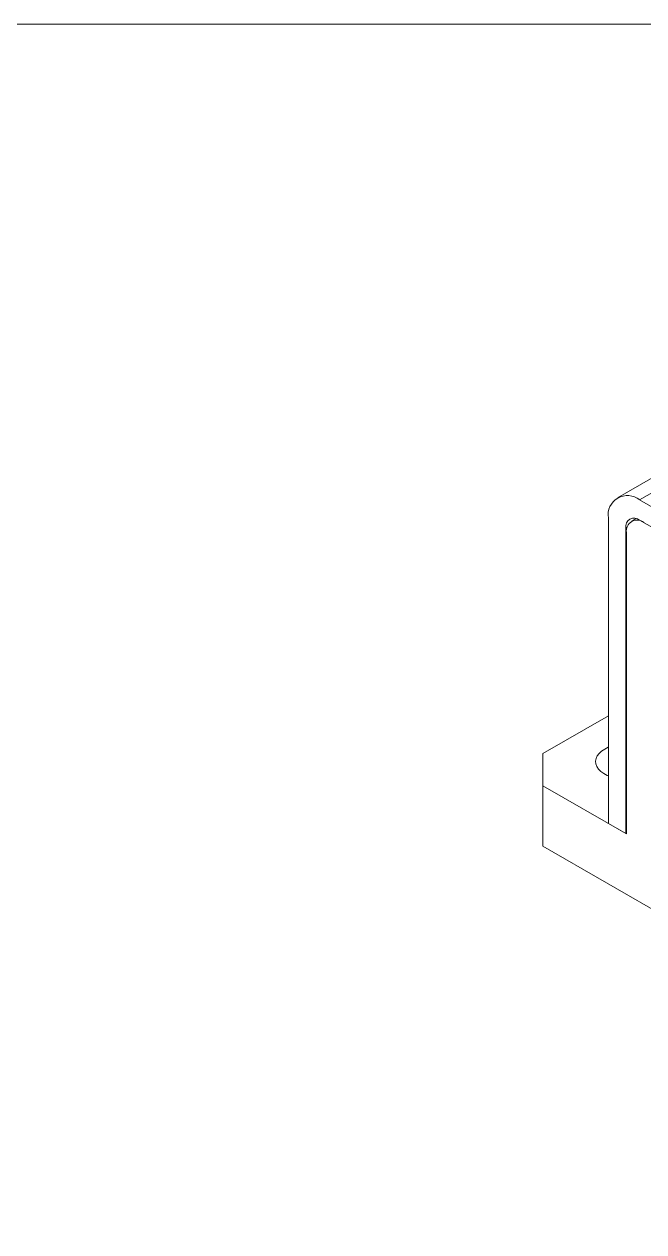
# Model space of a CAD drawing. Header units: inches. Extents: x 0.1 to 10.9, y 0 to 8.5.
# Drawn here: x 6.243 to 7.817, y 5.383 to 8.451 of the extents above; entities that cross this region are included whole.
import ezdxf

# ---------------------------------------------------------------- set-up
doc = ezdxf.new("R2010")
doc.units = ezdxf.units.IN
doc.header["$MEASUREMENT"] = 0

msp = doc.modelspace()

# ---------------------------------------------------------------- linework, layer by layer
at = {"color": 7, "linetype": 'Continuous', "lineweight": 0}
for p, q in [((0.0622, 8.4506), (10.9445, 8.4506)), ((8.6336, 7.758), (7.7497, 7.2478)), ((7.8059, 7.2422), (8.6898, 7.7525)), ((9.0115, 6.5462), (7.8059, 7.2422)), ((7.7264, 7.1963), (7.7264, 6.4206)), ((7.7971, 7.195), (7.7853, 7.1882)), ((7.8059, 7.1912), (9.0115, 6.4952)), ((7.7706, 6.3951), (7.7706, 7.1708)), ((7.7723, 7.1595), (7.7723, 6.394)), ((7.7264, 6.6941), (7.5602, 6.5981)), ((7.5602, 6.5981), (7.5602, 6.5165)), ((7.5602, 6.5165), (7.5602, 6.363)), ((7.5602, 6.5165), (7.7723, 6.394)), ((7.7264, 6.4206), (7.7706, 6.3951)), ((7.7706, 6.3951), (7.7723, 6.3961)), ((7.5602, 6.363), (9.2573, 5.3833))]:
    msp.add_line(p, q, dxfattribs=at)
at = {"color": 36, "linetype": 'Continuous', "lineweight": 0}
msp.add_line((7.7706, 7.1708), (7.7741, 7.1728), dxfattribs=at)
at = {"color": 7, "linetype": 'Continuous', "lineweight": 0, "flags": 128}
for points in [[(7.7171, 6.6096), (7.7093, 6.6044), (7.703, 6.5985), (7.6983, 6.5922), (7.6954, 6.5855), (7.6942, 6.5786), (7.6949, 6.5717), (7.6974, 6.5649), (7.7017, 6.5585), (7.7076, 6.5525), (7.715, 6.5471), (7.7238, 6.5424), (7.7264, 6.5413)], [(7.7264, 6.6142), (7.7262, 6.6141), (7.7171, 6.6096)]]:
    msp.add_lwpolyline(points, dxfattribs=at)
at = {"color": 7, "linetype": 'Continuous', "lineweight": 0}
for centre, radius, start, end in [((7.7749, 7.2042), 0.0491, 50.7967, 189.214), ((7.7921, 7.1743), 0.0218, 50.7967, 189.2141), ((7.7994, 7.1637), 0.0274, 51.3258, 188.6849)]:
    msp.add_arc(centre, radius, start, end, dxfattribs=at)

doc.saveas('drawing.dxf')
